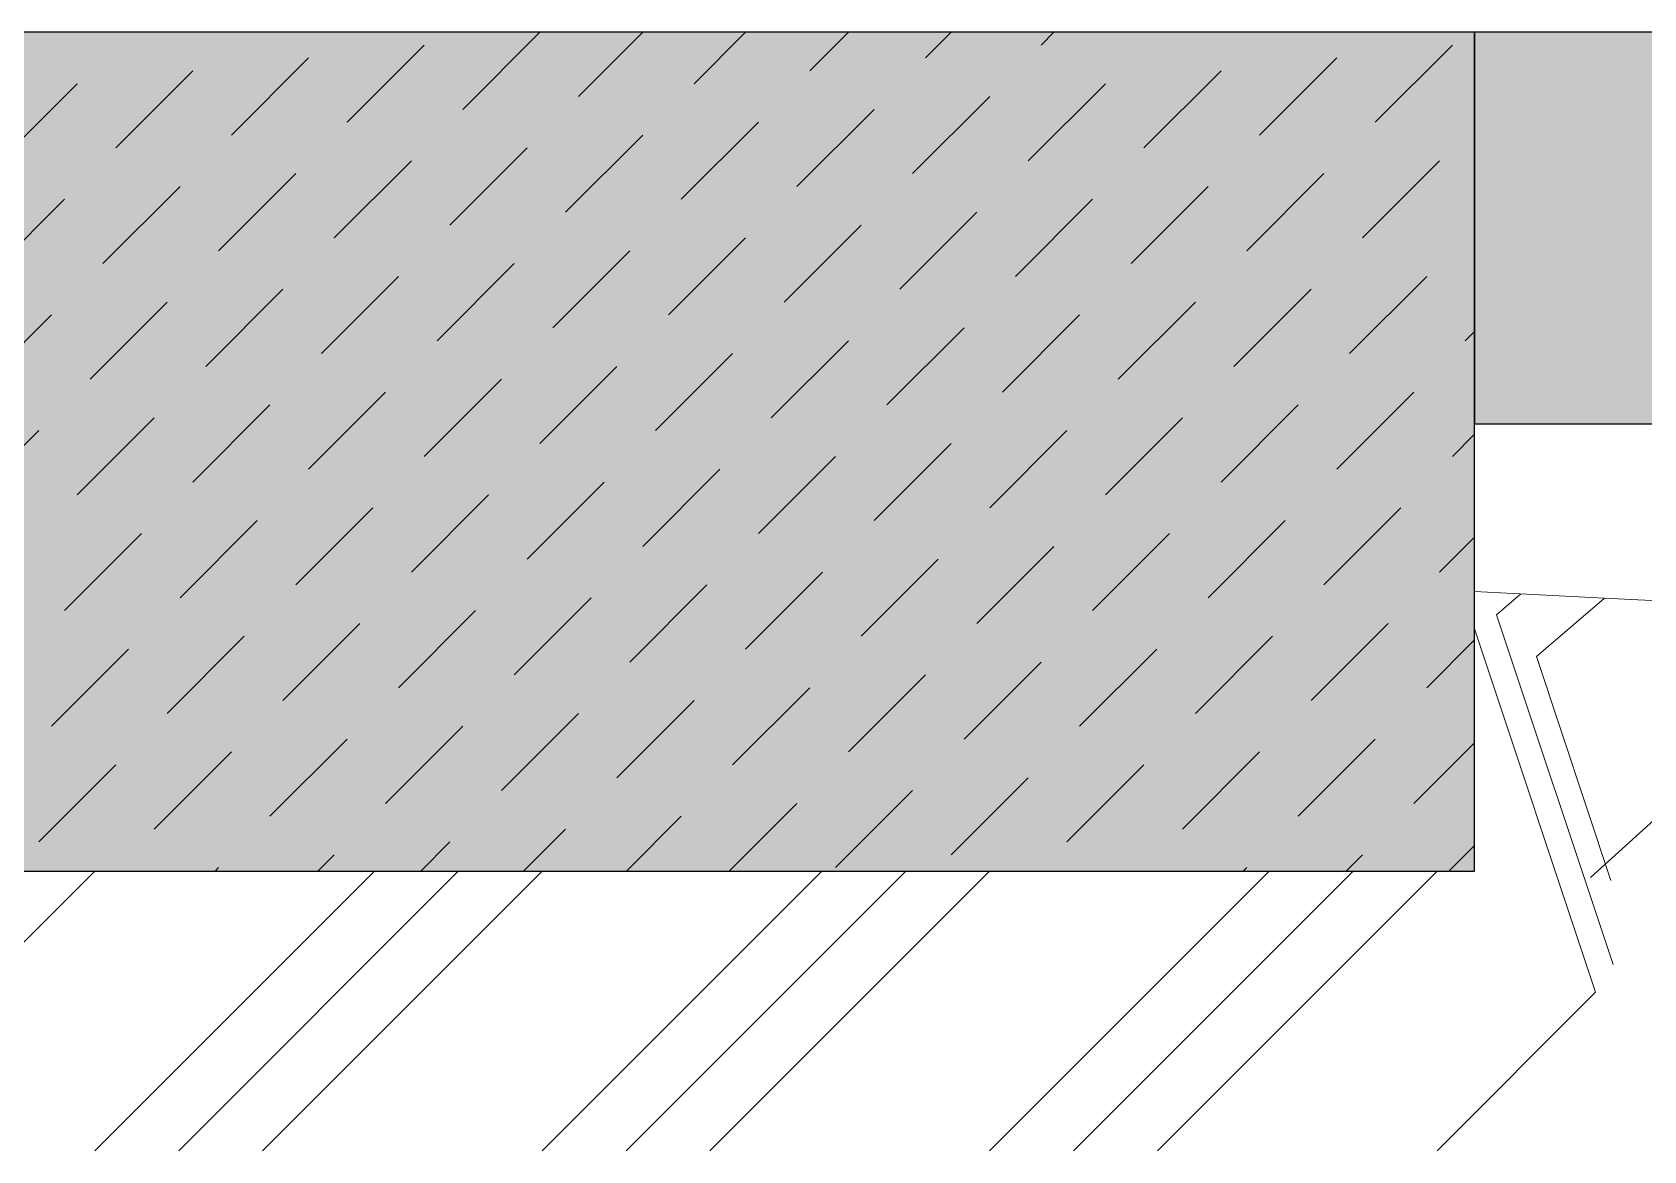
# Model space of a CAD drawing. Extents: x 8 to 21351, y 0 to 420.
# Drawn here: x 21235.92 to 21264.74, y 107.69 to 127.69 of the extents above; entities that cross this region are included whole.
import ezdxf

# ---------------------------------------------------------------- set-up
doc = ezdxf.new("R2010")
doc.units = 0

msp = doc.modelspace()

# ---------------------------------------------------------------- hatches: boundary and pattern name
at = {"true_color": 0xffffff}
for points in [[(21261.713, 127.69), (21048.513, 127.69), (21048.513, 112.69), (21261.713, 112.69)], [(21261.713, 127.69), (21261.713, 120.69), (21276.716, 120.69), (21276.716, 127.69)]]:
    msp.add_hatch(color=0, dxfattribs=at).paths.add_polyline_path(points)

# ---------------------------------------------------------------- linework, layer by layer
at = {"color": 7, "lineweight": 15}
for p, q in [((21261.713, 127.69), (21231.713, 127.69)), ((21261.713, 127.69), (21261.713, 112.69)), ((21261.713, 127.69), (21276.716, 127.69)), ((21261.713, 120.69), (21276.716, 120.69)), ((21261.713, 117.69), (21261.713, 112.69)), ((21264.04, 117.571), (21261.713, 117.69)), ((21262.542, 117.648), (21262.107, 117.275)), ((21264.04, 117.571), (21262.819, 116.526)), ((21271.599, 117.187), (21264.04, 117.571)), ((21269.034, 117.318), (21263.787, 112.578)), ((21261.713, 117.02), (21263.878, 110.524)), ((21262.107, 117.275), (21264.192, 111.021)), ((21262.819, 116.526), (21264.154, 112.522)), ((21261.713, 112.69), (21048.513, 112.69)), ((21237.043, 112.69), (21229.043, 112.69)), ((21237.043, 112.69), (21232.043, 107.69)), ((21245.043, 112.69), (21237.043, 112.69)), ((21242.043, 112.69), (21237.043, 107.69)), ((21243.543, 112.69), (21238.543, 107.69)), ((21245.043, 112.69), (21240.043, 107.69)), ((21253.043, 112.69), (21245.043, 112.69)), ((21250.043, 112.69), (21245.043, 107.69)), ((21251.543, 112.69), (21246.543, 107.69)), ((21253.043, 112.69), (21248.043, 107.69)), ((21261.043, 112.69), (21253.043, 112.69)), ((21258.043, 112.69), (21253.043, 107.69)), ((21259.543, 112.69), (21254.543, 107.69)), ((21261.043, 112.69), (21256.043, 107.69)), ((21261.713, 112.69), (21261.043, 112.69)), ((21263.878, 110.524), (21261.043, 107.69))]:
    msp.add_line(p, q, dxfattribs=at)
at = {"color": 0, "lineweight": 5, "true_color": 0x53b368}
for p, q in [((21243.622, 126.311), (21245.001, 127.69)), ((21245.691, 126.541), (21246.84, 127.69)), ((21247.759, 126.77), (21248.678, 127.69)), ((21249.827, 127), (21250.517, 127.69)), ((21251.896, 127.23), (21252.355, 127.69)), ((21253.964, 127.46), (21254.194, 127.69)), ((21241.554, 126.081), (21242.933, 127.46)), ((21259.939, 126.081), (21261.318, 127.46)), ((21239.486, 125.851), (21240.865, 127.23)), ((21257.871, 125.851), (21259.249, 127.23)), ((21237.417, 125.621), (21238.796, 127)), ((21255.802, 125.621), (21257.181, 127)), ((21235.349, 125.392), (21236.728, 126.77)), ((21251.666, 125.162), (21253.045, 126.541)), ((21253.734, 125.392), (21255.113, 126.77)), ((21249.597, 124.932), (21250.976, 126.311)), ((21247.529, 124.702), (21248.908, 126.081)), ((21245.461, 124.472), (21246.84, 125.851)), ((21241.324, 124.013), (21242.703, 125.392)), ((21243.393, 124.243), (21244.771, 125.621)), ((21259.709, 124.013), (21261.088, 125.392)), ((21239.256, 123.783), (21240.635, 125.162)), ((21257.641, 123.783), (21259.02, 125.162)), ((21237.188, 123.553), (21238.567, 124.932)), ((21255.572, 123.553), (21256.951, 124.932)), ((21235.119, 123.323), (21236.498, 124.702)), ((21253.504, 123.323), (21254.883, 124.702)), ((21249.368, 122.864), (21250.746, 124.243)), ((21251.436, 123.094), (21252.815, 124.472)), ((21247.299, 122.634), (21248.678, 124.013)), ((21245.231, 122.404), (21246.61, 123.783)), ((21243.163, 122.174), (21244.542, 123.553)), ((21239.026, 121.715), (21240.405, 123.094)), ((21241.094, 121.944), (21242.473, 123.323)), ((21257.411, 121.715), (21258.79, 123.094)), ((21259.479, 121.944), (21260.858, 123.323)), ((21236.958, 121.485), (21238.337, 122.864)), ((21255.343, 121.485), (21256.722, 122.864)), ((21234.89, 121.255), (21236.268, 122.634)), ((21253.274, 121.255), (21254.653, 122.634)), ((21251.206, 121.025), (21252.585, 122.404)), ((21261.548, 122.174), (21261.713, 122.34)), ((21247.069, 120.566), (21248.448, 121.944)), ((21249.138, 120.795), (21250.517, 122.174)), ((21245.001, 120.336), (21246.38, 121.715)), ((21242.933, 120.106), (21244.312, 121.485)), ((21240.865, 119.876), (21242.243, 121.255)), ((21259.249, 119.876), (21260.628, 121.255)), ((21236.728, 119.417), (21238.107, 120.795)), ((21238.796, 119.646), (21240.175, 121.025)), ((21255.113, 119.417), (21256.492, 120.795)), ((21257.181, 119.646), (21258.56, 121.025)), ((21234.66, 119.187), (21236.039, 120.566)), ((21253.045, 119.187), (21254.423, 120.566)), ((21261.318, 120.106), (21261.713, 120.501)), ((21250.976, 118.957), (21252.355, 120.336)), ((21246.84, 118.497), (21248.219, 119.876)), ((21248.908, 118.727), (21250.287, 120.106)), ((21244.771, 118.268), (21246.15, 119.646)), ((21242.703, 118.038), (21244.082, 119.417)), ((21240.635, 117.808), (21242.014, 119.187)), ((21259.02, 117.808), (21260.398, 119.187)), ((21236.498, 117.348), (21237.877, 118.727)), ((21238.567, 117.578), (21239.945, 118.957)), ((21254.883, 117.348), (21256.262, 118.727)), ((21256.951, 117.578), (21258.33, 118.957)), ((21252.815, 117.118), (21254.194, 118.497)), ((21261.088, 118.038), (21261.713, 118.663)), ((21250.746, 116.889), (21252.125, 118.268)), ((21248.678, 116.659), (21250.057, 118.038)), ((21244.542, 116.199), (21245.92, 117.578)), ((21246.61, 116.429), (21247.989, 117.808)), ((21242.473, 115.969), (21243.852, 117.348)), ((21240.405, 115.74), (21241.784, 117.118)), ((21258.79, 115.74), (21260.169, 117.118)), ((21238.337, 115.51), (21239.716, 116.889)), ((21256.722, 115.51), (21258.1, 116.889)), ((21260.858, 115.969), (21261.713, 116.824)), ((21236.268, 115.28), (21237.647, 116.659)), ((21252.585, 115.05), (21253.964, 116.429)), ((21254.653, 115.28), (21256.032, 116.659)), ((21250.517, 114.82), (21251.896, 116.199)), ((21248.448, 114.591), (21249.827, 115.969)), ((21246.38, 114.361), (21247.759, 115.74)), ((21242.243, 113.901), (21243.622, 115.28)), ((21244.312, 114.131), (21245.691, 115.51)), ((21240.175, 113.671), (21241.554, 115.05)), ((21258.56, 113.671), (21259.939, 115.05)), ((21260.628, 113.901), (21261.713, 114.986)), ((21238.107, 113.442), (21239.486, 114.82)), ((21256.492, 113.442), (21257.871, 114.82)), ((21236.039, 113.212), (21237.417, 114.591)), ((21254.423, 113.212), (21255.802, 114.591)), ((21250.287, 112.752), (21251.666, 114.131)), ((21252.355, 112.982), (21253.734, 114.361)), ((21248.386, 112.69), (21249.597, 113.901)), ((21246.548, 112.69), (21247.529, 113.671)), ((21244.709, 112.69), (21245.461, 113.442)), ((21241.032, 112.69), (21241.324, 112.982)), ((21242.871, 112.69), (21243.393, 113.212)), ((21259.417, 112.69), (21259.709, 112.982)), ((21261.255, 112.69), (21261.713, 113.147)), ((21239.194, 112.69), (21239.256, 112.752)), ((21257.578, 112.69), (21257.641, 112.752))]:
    msp.add_line(p, q, dxfattribs=at)
at = {"color": 0, "true_color": 0xffffff}
for points in [[(21261.713, 127.69), (21048.513, 127.69), (21048.513, 112.69), (21261.713, 112.69)], [(21261.713, 127.69), (21261.713, 120.69), (21276.716, 120.69), (21276.716, 127.69)]]:
    msp.add_lwpolyline(points, close=True, dxfattribs=at)

doc.saveas('drawing.dxf')
